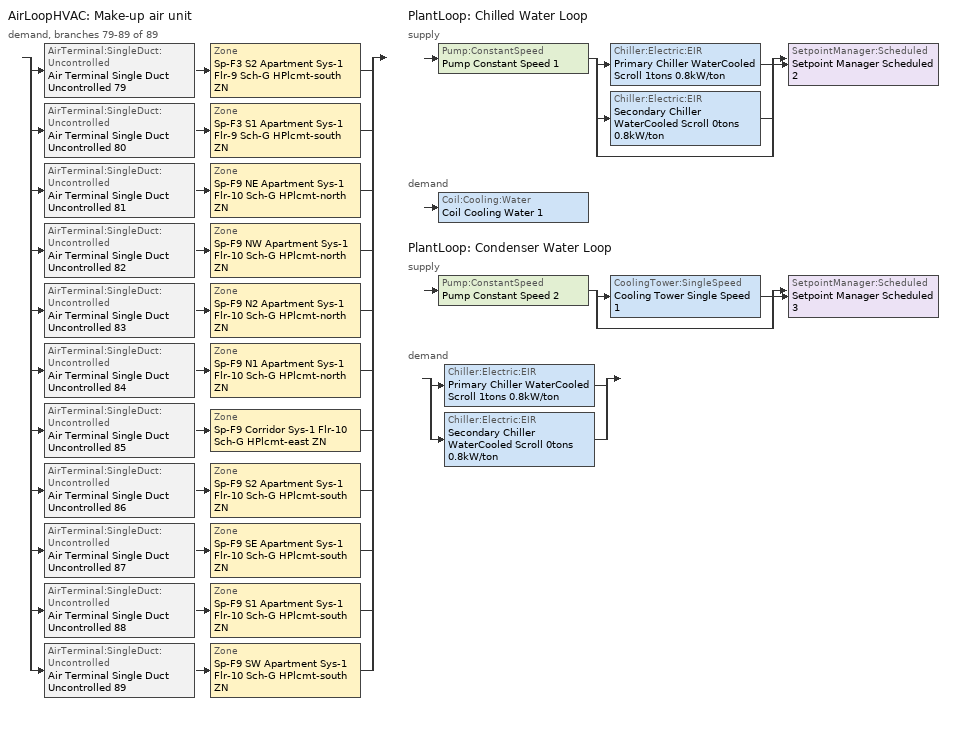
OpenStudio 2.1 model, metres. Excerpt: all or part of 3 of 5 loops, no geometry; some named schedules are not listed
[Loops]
AirLoopHVAC 'Make-up air unit'
 demand, branches 79-89 of 89: split
  | AirTerminal:SingleDuct:Uncontrolled 'Air Terminal Single Duct Uncontrolled 79' > Zone 'Sp-F3 S2 Apartment Sys-1 Flr-9 Sch-G HPlcmt-south ZN'
  | AirTerminal:SingleDuct:Uncontrolled 'Air Terminal Single Duct Uncontrolled 80' > Zone 'Sp-F3 S1 Apartment Sys-1 Flr-9 Sch-G HPlcmt-south ZN'
  | AirTerminal:SingleDuct:Uncontrolled 'Air Terminal Single Duct Uncontrolled 81' > Zone 'Sp-F9 NE Apartment Sys-1 Flr-10 Sch-G HPlcmt-north ZN'
  | AirTerminal:SingleDuct:Uncontrolled 'Air Terminal Single Duct Uncontrolled 82' > Zone 'Sp-F9 NW Apartment Sys-1 Flr-10 Sch-G HPlcmt-north ZN'
  | AirTerminal:SingleDuct:Uncontrolled 'Air Terminal Single Duct Uncontrolled 83' > Zone 'Sp-F9 N2 Apartment Sys-1 Flr-10 Sch-G HPlcmt-north ZN'
  | AirTerminal:SingleDuct:Uncontrolled 'Air Terminal Single Duct Uncontrolled 84' > Zone 'Sp-F9 N1 Apartment Sys-1 Flr-10 Sch-G HPlcmt-north ZN'
  | AirTerminal:SingleDuct:Uncontrolled 'Air Terminal Single Duct Uncontrolled 85' > Zone 'Sp-F9 Corridor Sys-1 Flr-10 Sch-G HPlcmt-east ZN'
  | AirTerminal:SingleDuct:Uncontrolled 'Air Terminal Single Duct Uncontrolled 86' > Zone 'Sp-F9 S2 Apartment Sys-1 Flr-10 Sch-G HPlcmt-south ZN'
  | AirTerminal:SingleDuct:Uncontrolled 'Air Terminal Single Duct Uncontrolled 87' > Zone 'Sp-F9 SE Apartment Sys-1 Flr-10 Sch-G HPlcmt-south ZN'
  | AirTerminal:SingleDuct:Uncontrolled 'Air Terminal Single Duct Uncontrolled 88' > Zone 'Sp-F9 S1 Apartment Sys-1 Flr-10 Sch-G HPlcmt-south ZN'
  | AirTerminal:SingleDuct:Uncontrolled 'Air Terminal Single Duct Uncontrolled 89' > Zone 'Sp-F9 SW Apartment Sys-1 Flr-10 Sch-G HPlcmt-south ZN'
PlantLoop 'Chilled Water Loop'
 supply: Pump:ConstantSpeed 'Pump Constant Speed 1' > split
  | Chiller:Electric:EIR 'Primary Chiller WaterCooled Scroll 1tons 0.8kW/ton'
  | Chiller:Electric:EIR 'Secondary Chiller WaterCooled Scroll 0tons 0.8kW/ton'
  | bypass
  join > SetpointManager:Scheduled 'Setpoint Manager Scheduled 2'
 demand: Coil:Cooling:Water 'Coil Cooling Water 1'
PlantLoop 'Condenser Water Loop'
 supply: Pump:ConstantSpeed 'Pump Constant Speed 2' > split
  | CoolingTower:SingleSpeed 'Cooling Tower Single Speed 1'
  | bypass
  join > SetpointManager:Scheduled 'Setpoint Manager Scheduled 3'
 demand: split
  | Chiller:Electric:EIR 'Primary Chiller WaterCooled Scroll 1tons 0.8kW/ton'
  | Chiller:Electric:EIR 'Secondary Chiller WaterCooled Scroll 0tons 0.8kW/ton'
[Sizing:Zone] Zone Cooling Design Supply Air Temperature Input Method=SupplyAirTemperature; Zone Cooling Design Supply Air Temperature {C}=13; Zone Cooling Design Supply Air Temperature Difference {deltaC}=11.11; Zone Heating Design Supply Air Temperature Input Method=SupplyAirTemperature; Zone Heating Design Supply Air Temperature {C}=43; Zone Heating Design Supply Air Temperature Difference {deltaC}=11.11; Zone Cooling Design Supply Air Humidity Ratio {kg-H2O/kg-air}=0.0085; Zone Heating Design Supply Air Humidity Ratio {kg-H2O/kg-air}=0.008; Zone Heating Sizing Factor=1.3; Zone Cooling Sizing Factor=1.1; Cooling Design Air Flow Method=DesignDay; Heating Design Air Flow Method=DesignDay; Account for Dedicated Outdoor Air System=No; Dedicated Outdoor Air System Control Strategy=NeutralSupplyAir; Dedicated Outdoor Air Low Setpoint Temperature for Design {C}=autosize; Dedicated Outdoor Air High Setpoint Temperature for Design {C}=autosize
Sp-F3 S2 Apartment Sys-1 Flr-9 Sch-G HPlcmt-south ZN; Sp-F3 S1 Apartment Sys-1 Flr-9 Sch-G HPlcmt-south ZN; Sp-F9 NE Apartment Sys-1 Flr-10 Sch-G HPlcmt-north ZN; Sp-F9 NW Apartment Sys-1 Flr-10 Sch-G HPlcmt-north ZN; Sp-F9 N2 Apartment Sys-1 Flr-10 Sch-G HPlcmt-north ZN; Sp-F9 N1 Apartment Sys-1 Flr-10 Sch-G HPlcmt-north ZN; Sp-F9 Corridor Sys-1 Flr-10 Sch-G HPlcmt-east ZN; Sp-F9 S2 Apartment Sys-1 Flr-10 Sch-G HPlcmt-south ZN; Sp-F9 SE Apartment Sys-1 Flr-10 Sch-G HPlcmt-south ZN; Sp-F9 S1 Apartment Sys-1 Flr-10 Sch-G HPlcmt-south ZN; Sp-F9 SW Apartment Sys-1 Flr-10 Sch-G HPlcmt-south ZN
[Zone equipment]
Sp-F3 S2 Apartment Sys-1 Flr-9 Sch-G HPlcmt-south ZN: Sp-F3 S2 Apartment Sys-1 Flr-9 Sch-G HPlcmt-south ZN PTAC, Zone HVAC Baseboard Convective Electric 79, Air Terminal Single Duct Uncontrolled 79
Sp-F3 S1 Apartment Sys-1 Flr-9 Sch-G HPlcmt-south ZN: Sp-F3 S1 Apartment Sys-1 Flr-9 Sch-G HPlcmt-south ZN PTAC, Zone HVAC Baseboard Convective Electric 80, Air Terminal Single Duct Uncontrolled 80
Sp-F9 NE Apartment Sys-1 Flr-10 Sch-G HPlcmt-north ZN: Sp-F9 NE Apartment Sys-1 Flr-10 Sch-G HPlcmt-north ZN PTAC, Zone HVAC Baseboard Convective Electric 81, Air Terminal Single Duct Uncontrolled 81
Sp-F9 NW Apartment Sys-1 Flr-10 Sch-G HPlcmt-north ZN: Sp-F9 NW Apartment Sys-1 Flr-10 Sch-G HPlcmt-north ZN PTAC, Zone HVAC Baseboard Convective Electric 82, Air Terminal Single Duct Uncontrolled 82
Sp-F9 N2 Apartment Sys-1 Flr-10 Sch-G HPlcmt-north ZN: Sp-F9 N2 Apartment Sys-1 Flr-10 Sch-G HPlcmt-north ZN PTAC, Zone HVAC Baseboard Convective Electric 83, Air Terminal Single Duct Uncontrolled 83
Sp-F9 N1 Apartment Sys-1 Flr-10 Sch-G HPlcmt-north ZN: Sp-F9 N1 Apartment Sys-1 Flr-10 Sch-G HPlcmt-north ZN PTAC, Zone HVAC Baseboard Convective Electric 84, Air Terminal Single Duct Uncontrolled 84
Sp-F9 Corridor Sys-1 Flr-10 Sch-G HPlcmt-east ZN: Sp-F9 Corridor Sys-1 Flr-10 Sch-G HPlcmt-east ZN PTAC, Zone HVAC Baseboard Convective Electric 85, Air Terminal Single Duct Uncontrolled 85
Sp-F9 S2 Apartment Sys-1 Flr-10 Sch-G HPlcmt-south ZN: Sp-F9 S2 Apartment Sys-1 Flr-10 Sch-G HPlcmt-south ZN PTAC, Zone HVAC Baseboard Convective Electric 86, Air Terminal Single Duct Uncontrolled 86
Sp-F9 SE Apartment Sys-1 Flr-10 Sch-G HPlcmt-south ZN: Sp-F9 SE Apartment Sys-1 Flr-10 Sch-G HPlcmt-south ZN PTAC, Zone HVAC Baseboard Convective Electric 87, Air Terminal Single Duct Uncontrolled 87
Sp-F9 S1 Apartment Sys-1 Flr-10 Sch-G HPlcmt-south ZN: Sp-F9 S1 Apartment Sys-1 Flr-10 Sch-G HPlcmt-south ZN PTAC, Zone HVAC Baseboard Convective Electric 88, Air Terminal Single Duct Uncontrolled 88
Sp-F9 SW Apartment Sys-1 Flr-10 Sch-G HPlcmt-south ZN: Sp-F9 SW Apartment Sys-1 Flr-10 Sch-G HPlcmt-south ZN PTAC, Zone HVAC Baseboard Convective Electric 89, Air Terminal Single Duct Uncontrolled 89
[Fan:ConstantVolume] Availability Schedule=Always On Discrete; Fan Efficiency=0.39975; Pressure Rise {Pa}=640; Maximum Flow Rate {m3/s}=AutoSize; Motor Efficiency=0.615
Fan Constant Volume 80; Fan Constant Volume 81; Fan Constant Volume 82; Fan Constant Volume 83; Fan Constant Volume 84; Fan Constant Volume 85; Fan Constant Volume 86; Fan Constant Volume 87; Fan Constant Volume 88; Fan Constant Volume 89; Fan Constant Volume 90
[Coil:Heating:Electric] Availability Schedule=ON_OFF_ALWAYS_OFF
Coil Heating Electric 80; Coil Heating Electric 81; Coil Heating Electric 82; Coil Heating Electric 83; Coil Heating Electric 84; Coil Heating Electric 85; Coil Heating Electric 86; Coil Heating Electric 87; Coil Heating Electric 88; Coil Heating Electric 89; Coil Heating Electric 90
[Coil:Cooling:DX:SingleSpeed] Availability Schedule=Always On Discrete; Rated Total Cooling Capacity {W}=autosize; Rated Sensible Heat Ratio=autosize; Rated Air Flow Rate {m3/s}=autosize; Rated Evaporator Fan Power Per Volume Flow Rate {W/(m3/s)}=773.3; Condenser Type=AirCooled; Evaporative Condenser Effectiveness=0; Evaporative Condenser Air Flow Rate {m3/s}=Autosize; Evaporative Condenser Pump Rated Power Consumption {W}=Autosize; Crankcase Heater Capacity {W}=0; Maximum Outdoor Dry-Bulb Temperature for Crankcase Heater Operation {C}=0; Basin Heater Capacity {W/K}=0; Basin Heater Setpoint Temperature {C}=10
Name | Rated COP {W/W} | Total Cooling Capacity Function of Temperature Curve | Total Cooling Capacity Function of Flow Fraction Curve | Energy Input Ratio Function of Temperature Curve | Energy Input Ratio Function of Flow Fraction Curve | Part Load Fraction Correlation Curve
Coil Cooling DX Single Speed 80 7kBtu/hr 11.0EER | 3.71304 | DXCOOL-NECB2011-REF-CAPFT 78 | DXCOOL-NECB2011-REF-CAPFFLOW 78 | DXCOOL-NECB2011-REF-COOLEIRFT 78 | DXCOOL-NECB2011-REF-COOLEIRFFLOW 78 | DXCOOL-NECB2011-REF-COOLPLFFPLR 78
Coil Cooling DX Single Speed 81 7kBtu/hr 11.0EER | 3.71698 | DXCOOL-NECB2011-REF-CAPFT 79 | DXCOOL-NECB2011-REF-CAPFFLOW 79 | DXCOOL-NECB2011-REF-COOLEIRFT 79 | DXCOOL-NECB2011-REF-COOLEIRFFLOW 79 | DXCOOL-NECB2011-REF-COOLPLFFPLR 79
Coil Cooling DX Single Speed 82 9kBtu/hr 10.6EER | 3.57922 | DXCOOL-NECB2011-REF-CAPFT 80 | DXCOOL-NECB2011-REF-CAPFFLOW 80 | DXCOOL-NECB2011-REF-COOLEIRFT 80 | DXCOOL-NECB2011-REF-COOLEIRFFLOW 80 | DXCOOL-NECB2011-REF-COOLPLFFPLR 80
Coil Cooling DX Single Speed 83 10kBtu/hr 10.4EER | 3.51999 | DXCOOL-NECB2011-REF-CAPFT 81 | DXCOOL-NECB2011-REF-CAPFFLOW 81 | DXCOOL-NECB2011-REF-COOLEIRFT 81 | DXCOOL-NECB2011-REF-COOLEIRFFLOW 81 | DXCOOL-NECB2011-REF-COOLPLFFPLR 81
Coil Cooling DX Single Speed 84 6kBtu/hr 11.0EER | 3.72615 | DXCOOL-NECB2011-REF-CAPFT 82 | DXCOOL-NECB2011-REF-CAPFFLOW 82 | DXCOOL-NECB2011-REF-COOLEIRFT 82 | DXCOOL-NECB2011-REF-COOLEIRFFLOW 82 | DXCOOL-NECB2011-REF-COOLPLFFPLR 82
Coil Cooling DX Single Speed 85 6kBtu/hr 11.0EER | 3.72616 | DXCOOL-NECB2011-REF-CAPFT 83 | DXCOOL-NECB2011-REF-CAPFFLOW 83 | DXCOOL-NECB2011-REF-COOLEIRFT 83 | DXCOOL-NECB2011-REF-COOLEIRFFLOW 83 | DXCOOL-NECB2011-REF-COOLPLFFPLR 83
Coil Cooling DX Single Speed 86 6kBtu/hr 11.0EER | 3.72602 | DXCOOL-NECB2011-REF-CAPFT 84 | DXCOOL-NECB2011-REF-CAPFFLOW 84 | DXCOOL-NECB2011-REF-COOLEIRFT 84 | DXCOOL-NECB2011-REF-COOLEIRFFLOW 84 | DXCOOL-NECB2011-REF-COOLPLFFPLR 84
Coil Cooling DX Single Speed 87 7kBtu/hr 10.9EER | 3.69831 | DXCOOL-NECB2011-REF-CAPFT 85 | DXCOOL-NECB2011-REF-CAPFFLOW 85 | DXCOOL-NECB2011-REF-COOLEIRFT 85 | DXCOOL-NECB2011-REF-COOLEIRFFLOW 85 | DXCOOL-NECB2011-REF-COOLPLFFPLR 85
Coil Cooling DX Single Speed 88 10kBtu/hr 10.3EER | 3.49756 | DXCOOL-NECB2011-REF-CAPFT 86 | DXCOOL-NECB2011-REF-CAPFFLOW 86 | DXCOOL-NECB2011-REF-COOLEIRFT 86 | DXCOOL-NECB2011-REF-COOLEIRFFLOW 86 | DXCOOL-NECB2011-REF-COOLPLFFPLR 86
Coil Cooling DX Single Speed 89 7kBtu/hr 10.9EER | 3.70352 | DXCOOL-NECB2011-REF-CAPFT 87 | DXCOOL-NECB2011-REF-CAPFFLOW 87 | DXCOOL-NECB2011-REF-COOLEIRFT 87 | DXCOOL-NECB2011-REF-COOLEIRFFLOW 87 | DXCOOL-NECB2011-REF-COOLPLFFPLR 87
Coil Cooling DX Single Speed 90 12kBtu/hr 10.0EER | 3.39122 | DXCOOL-NECB2011-REF-CAPFT 89 | DXCOOL-NECB2011-REF-CAPFFLOW 89 | DXCOOL-NECB2011-REF-COOLEIRFT 89 | DXCOOL-NECB2011-REF-COOLEIRFFLOW 89 | DXCOOL-NECB2011-REF-COOLPLFFPLR 89
[SetpointManager:Scheduled] Control Variable=Temperature
Name | Schedule
Setpoint Manager Scheduled 2 | CHW Temp
Setpoint Manager Scheduled 3 | CW Temp
[ZoneHVAC:PackagedTerminalAirConditioner] Availability Schedule=Always On Discrete; Supply Air Flow Rate During Cooling Operation {m3/s}=Autosize; Supply Air Flow Rate During Heating Operation {m3/s}=Autosize; Supply Air Flow Rate When No Cooling or Heating is Needed {m3/s}=Autosize; Outdoor Air Flow Rate During Cooling Operation {m3/s}=Autosize; Outdoor Air Flow Rate During Heating Operation {m3/s}=Autosize; Outdoor Air Flow Rate When No Cooling or Heating is Needed {m3/s}=Autosize; Fan Placement=DrawThrough
Name | Supply Air Fan | Heating Coil | Cooling Coil
Sp-F3 S2 Apartment Sys-1 Flr-9 Sch-G HPlcmt-south ZN PTAC | Fan Constant Volume 80 | Coil Heating Electric 80 | Coil Cooling DX Single Speed 80 7kBtu/hr 11.0EER
Sp-F3 S1 Apartment Sys-1 Flr-9 Sch-G HPlcmt-south ZN PTAC | Fan Constant Volume 81 | Coil Heating Electric 81 | Coil Cooling DX Single Speed 81 7kBtu/hr 11.0EER
Sp-F9 NE Apartment Sys-1 Flr-10 Sch-G HPlcmt-north ZN PTAC | Fan Constant Volume 82 | Coil Heating Electric 82 | Coil Cooling DX Single Speed 82 9kBtu/hr 10.6EER
Sp-F9 NW Apartment Sys-1 Flr-10 Sch-G HPlcmt-north ZN PTAC | Fan Constant Volume 83 | Coil Heating Electric 83 | Coil Cooling DX Single Speed 83 10kBtu/hr 10.4EER
Sp-F9 N2 Apartment Sys-1 Flr-10 Sch-G HPlcmt-north ZN PTAC | Fan Constant Volume 84 | Coil Heating Electric 84 | Coil Cooling DX Single Speed 84 6kBtu/hr 11.0EER
Sp-F9 N1 Apartment Sys-1 Flr-10 Sch-G HPlcmt-north ZN PTAC | Fan Constant Volume 85 | Coil Heating Electric 85 | Coil Cooling DX Single Speed 85 6kBtu/hr 11.0EER
Sp-F9 Corridor Sys-1 Flr-10 Sch-G HPlcmt-east ZN PTAC | Fan Constant Volume 86 | Coil Heating Electric 86 | Coil Cooling DX Single Speed 86 6kBtu/hr 11.0EER
Sp-F9 S2 Apartment Sys-1 Flr-10 Sch-G HPlcmt-south ZN PTAC | Fan Constant Volume 87 | Coil Heating Electric 87 | Coil Cooling DX Single Speed 87 7kBtu/hr 10.9EER
Sp-F9 SE Apartment Sys-1 Flr-10 Sch-G HPlcmt-south ZN PTAC | Fan Constant Volume 88 | Coil Heating Electric 88 | Coil Cooling DX Single Speed 88 10kBtu/hr 10.3EER
Sp-F9 S1 Apartment Sys-1 Flr-10 Sch-G HPlcmt-south ZN PTAC | Fan Constant Volume 89 | Coil Heating Electric 89 | Coil Cooling DX Single Speed 89 7kBtu/hr 10.9EER
Sp-F9 SW Apartment Sys-1 Flr-10 Sch-G HPlcmt-south ZN PTAC | Fan Constant Volume 90 | Coil Heating Electric 90 | Coil Cooling DX Single Speed 90 12kBtu/hr 10.0EER
[ZoneHVAC:Baseboard:Convective:Electric] Availability Schedule=Always On Discrete; Nominal Capacity {W}=autosize; Efficiency=1
Zone HVAC Baseboard Convective Electric 79; Zone HVAC Baseboard Convective Electric 80; Zone HVAC Baseboard Convective Electric 81; Zone HVAC Baseboard Convective Electric 82; Zone HVAC Baseboard Convective Electric 83; Zone HVAC Baseboard Convective Electric 84; Zone HVAC Baseboard Convective Electric 85; Zone HVAC Baseboard Convective Electric 86; Zone HVAC Baseboard Convective Electric 87; Zone HVAC Baseboard Convective Electric 88; Zone HVAC Baseboard Convective Electric 89
[AirTerminal:SingleDuct:Uncontrolled] Availability Schedule=Always On Discrete; Maximum Air Flow Rate {m3/s}=AutoSize
Air Terminal Single Duct Uncontrolled 79; Air Terminal Single Duct Uncontrolled 80; Air Terminal Single Duct Uncontrolled 81; Air Terminal Single Duct Uncontrolled 82; Air Terminal Single Duct Uncontrolled 83; Air Terminal Single Duct Uncontrolled 84; Air Terminal Single Duct Uncontrolled 85; Air Terminal Single Duct Uncontrolled 86; Air Terminal Single Duct Uncontrolled 87; Air Terminal Single Duct Uncontrolled 88; Air Terminal Single Duct Uncontrolled 89
[PlantLoop] Plant Loop Volume {m3}=Autocalculate; Load Distribution Scheme=Optimal
Chilled Water Loop; Condenser Water Loop
[Sizing:Plant] Loop Design Temperature Difference {deltaC}=6; Sizing Option=NonCoincident; Zone Timesteps in Averaging Window=1; Coincident Sizing Factor Mode=None
Name | Loop Type | Design Loop Exit Temperature {C}
Chilled Water Loop | Cooling | 7
Condenser Water Loop | Condenser | 29
[Pump:ConstantSpeed] Rated Flow Rate {m3/s}=autosize; Rated Pump Head {Pa}=179352; Rated Power Consumption {W}=autosize; Fraction of Motor Inefficiencies to Fluid Stream=0; Pump Control Type=Intermittent
Name | Motor Efficiency
Pump Constant Speed 1 | 0.7
Pump Constant Speed 2 | 0.855
[Chiller:Electric:EIR] Reference COP {W/W}=4.5032; Minimum Part Load Ratio=0.25; Minimum Unloading Ratio=0.25; Condenser Type=WaterCooled; Chiller Flow Mode=LeavingSetpointModulated; Design Heat Recovery Water Flow Rate {m3/s}=0; Sizing Factor=1; Basin Heater Capacity {W/K}=0; Basin Heater Setpoint Temperature {C}=10
Name | Reference Capacity {W} | Cooling Capacity Function of Temperature Curve | Electric Input to Cooling Output Ratio Function of Temperature Curve | Electric Input to Cooling Output Ratio Function of Part Load Ratio Curve
Primary Chiller WaterCooled Scroll 1tons 0.8kW/ton | 4760.65 | WaterCooled_Scroll_CAPFT_NECB2011 | WaterCooled_Scroll_EIRFT_NECB2011 | WaterCooled_Scroll_EIRFPLR_NECB2011
Secondary Chiller WaterCooled Scroll 0tons 0.8kW/ton | 0.001 | WaterCooled_Scroll_CAPFT_NECB2011 1 | WaterCooled_Scroll_EIRFT_NECB2011 1 | WaterCooled_Scroll_EIRFPLR_NECB2011 1
[CoolingTower:SingleSpeed]
Cooling Tower Single Speed 1: Design Water Flow Rate {m3/s}=autosize; Design Air Flow Rate {m3/s}=autosize; Fan Power at Design Air Flow Rate {W}=87.2673; U-Factor Times Area Value at Design Air Flow Rate {W/K}=autosize; Air Flow Rate in Free Convection Regime {m3/s}=autosize; U-Factor Times Area Value at Free Convection Air Flow Rate {W/K}=autosize; Performance Input Method=UFactorTimesAreaAndDesignWaterFlowRate; Free Convection Capacity {W}=0; Basin Heater Capacity {W/K}=0; Evaporation Loss Mode=LossFactor; Evaporation Loss Factor {percent/K}=0.2; Drift Loss Percent {percent}=0.008; Blowdown Calculation Mode=ConcentrationRatio; Blowdown Concentration Ratio=3; Capacity Control=FanCycling; Number of Cells=1; Cell Control=MinimalCell; Cell Minimum  Water Flow Rate Fraction=0.33; Cell Maximum Water Flow Rate Fraction=2.5; Sizing Factor=1
[Coil:Cooling:Water]
Coil Cooling Water 1: Availability Schedule=Always On Discrete
[Controller:WaterCoil]
Controller Water Coil 1: Water Coil=Coil Cooling Water 1; Action=Reverse; Minimum Actuated Flow {m3/s}=0
[Schedule:Ruleset]
Name | Default Day Schedule
ON_OFF_ALWAYS_OFF | Schedule Day 3
CHW Temp | Schedule Day 4
CW Temp | Schedule Day 5
[Schedule:Day]
Schedule Day 3: 1, 0, 0, 2, 0, 0, 3, 0, 0, 4, 0, 0, 5, 0, 0, 6, 0, 0, 7, 0, 0, 8, 0, 0, 9, 0, 0, 10, 0, 0, 11, 0, 0, 12, 0, 0, 13, 0, 0, 14, 0, 0, 15, 0, 0, 16, 0, 0, 17, 0, 0, 18, 0, 0, 19, 0, 0, 20, 0, 0, 21, 0, 0, 22, 0, 0, 23, 0, 0, 24, 0, 0
[Schedule:Rule] Schedule Ruleset=ON_OFF_ALWAYS_OFF; Date Specification Type=DateRange; Start Month=1; Start Day=1; End Month=12; End Day=31
Name | Rule Order | Day Schedule | Apply Sunday | Apply Monday | Apply Tuesday | Apply Wednesday | Apply Thursday | Apply Friday | Apply Saturday
wkdON_OFF_ALWAYS_OFF rule | 2 | wkdON_OFF_ALWAYS_OFF 1 | No | Yes | Yes | Yes | Yes | Yes | No
satON_OFF_ALWAYS_OFFrule | 1 | satON_OFF_ALWAYS_OFF 1 | No | No | No | No | No | No | Yes
sunON_OFF_ALWAYS_OFFrule | 0 | sunON_OFF_ALWAYS_OFF 1 | Yes | No | No | No | No | No | No
[Schedule:Constant]
Always On Discrete: Value=1
[Curve:Biquadratic] Minimum Value of y=24
Name | Coefficient1 Constant | Coefficient2 x | Coefficient3 x**2 | Coefficient4 y | Coefficient5 y**2 | Coefficient6 x*y | Minimum Value of x | Maximum Value of x | Maximum Value of y
DXCOOL-NECB2011-REF-CAPFT 78; DXCOOL-NECB2011-REF-CAPFT 79; DXCOOL-NECB2011-REF-CAPFT 80; DXCOOL-NECB2011-REF-CAPFT 81; DXCOOL-NECB2011-REF-CAPFT 82; DXCOOL-NECB2011-REF-CAPFT 83; DXCOOL-NECB2011-REF-CAPFT 84; DXCOOL-NECB2011-REF-CAPFT 85; DXCOOL-NECB2011-REF-CAPFT 86; DXCOOL-NECB2011-REF-CAPFT 87; DXCOOL-NECB2011-REF-CAPFT 89 | 0.867905 | 0.0142459 | 0.00055436 | -0.0075575 | 3.3e-05 | -0.0001918 | 13 | 24 | 46
DXCOOL-NECB2011-REF-COOLEIRFT 78; DXCOOL-NECB2011-REF-COOLEIRFT 79; DXCOOL-NECB2011-REF-COOLEIRFT 80; DXCOOL-NECB2011-REF-COOLEIRFT 81; DXCOOL-NECB2011-REF-COOLEIRFT 82; DXCOOL-NECB2011-REF-COOLEIRFT 83; DXCOOL-NECB2011-REF-COOLEIRFT 84; DXCOOL-NECB2011-REF-COOLEIRFT 85; DXCOOL-NECB2011-REF-COOLEIRFT 86; DXCOOL-NECB2011-REF-COOLEIRFT 87; DXCOOL-NECB2011-REF-COOLEIRFT 89 | 0.116936 | 0.0284933 | -0.0004112 | 0.0214108 | 0.00016103 | -0.0006791 | 13 | 24 | 46
WaterCooled_Scroll_CAPFT_NECB2011; WaterCooled_Scroll_CAPFT_NECB2011 1 | 0.94418 | 0.0337102 | 9.75564e-05 | -0.00322114 | -4.91832e-05 | -0.000177584 | 5 | 10 | 35
WaterCooled_Scroll_EIRFT_NECB2011; WaterCooled_Scroll_EIRFT_NECB2011 1 | 0.727393 | -0.0118922 | 0.000541177 | 0.00187934 | 0.000473461 | -0.000711472 | 5 | 10 | 35
[Curve:Quadratic] Minimum Value of x=0; Maximum Value of x=1
Name | Coefficient1 Constant | Coefficient2 x | Coefficient3 x**2
DXCOOL-NECB2011-REF-CAPFFLOW 78; DXCOOL-NECB2011-REF-COOLEIRFFLOW 78; DXCOOL-NECB2011-REF-CAPFFLOW 79; DXCOOL-NECB2011-REF-COOLEIRFFLOW 79; DXCOOL-NECB2011-REF-CAPFFLOW 80; DXCOOL-NECB2011-REF-COOLEIRFFLOW 80; DXCOOL-NECB2011-REF-CAPFFLOW 81; DXCOOL-NECB2011-REF-COOLEIRFFLOW 81; DXCOOL-NECB2011-REF-CAPFFLOW 82; DXCOOL-NECB2011-REF-COOLEIRFFLOW 82; DXCOOL-NECB2011-REF-CAPFFLOW 83; DXCOOL-NECB2011-REF-COOLEIRFFLOW 83; DXCOOL-NECB2011-REF-CAPFFLOW 84; DXCOOL-NECB2011-REF-COOLEIRFFLOW 84; DXCOOL-NECB2011-REF-CAPFFLOW 85; DXCOOL-NECB2011-REF-COOLEIRFFLOW 85; DXCOOL-NECB2011-REF-CAPFFLOW 86; DXCOOL-NECB2011-REF-COOLEIRFFLOW 86; DXCOOL-NECB2011-REF-CAPFFLOW 87; DXCOOL-NECB2011-REF-COOLEIRFFLOW 87; DXCOOL-NECB2011-REF-CAPFFLOW 89; DXCOOL-NECB2011-REF-COOLEIRFFLOW 89 | 1 | 0 | 0
WaterCooled_Scroll_EIRFPLR_NECB2011; WaterCooled_Scroll_EIRFPLR_NECB2011 1 | 0.04412 | 0.640367 | 0.319555
[Curve:Cubic] Coefficient1 Constant=0.0277; Coefficient2 x=4.9151; Coefficient3 x**2=-8.184; Coefficient4 x**3=4.2702; Minimum Value of x=0.7; Maximum Value of x=1
DXCOOL-NECB2011-REF-COOLPLFFPLR 78; DXCOOL-NECB2011-REF-COOLPLFFPLR 79; DXCOOL-NECB2011-REF-COOLPLFFPLR 80; DXCOOL-NECB2011-REF-COOLPLFFPLR 81; DXCOOL-NECB2011-REF-COOLPLFFPLR 82; DXCOOL-NECB2011-REF-COOLPLFFPLR 83; DXCOOL-NECB2011-REF-COOLPLFFPLR 84; DXCOOL-NECB2011-REF-COOLPLFFPLR 85; DXCOOL-NECB2011-REF-COOLPLFFPLR 86; DXCOOL-NECB2011-REF-COOLPLFFPLR 87; DXCOOL-NECB2011-REF-COOLPLFFPLR 89
